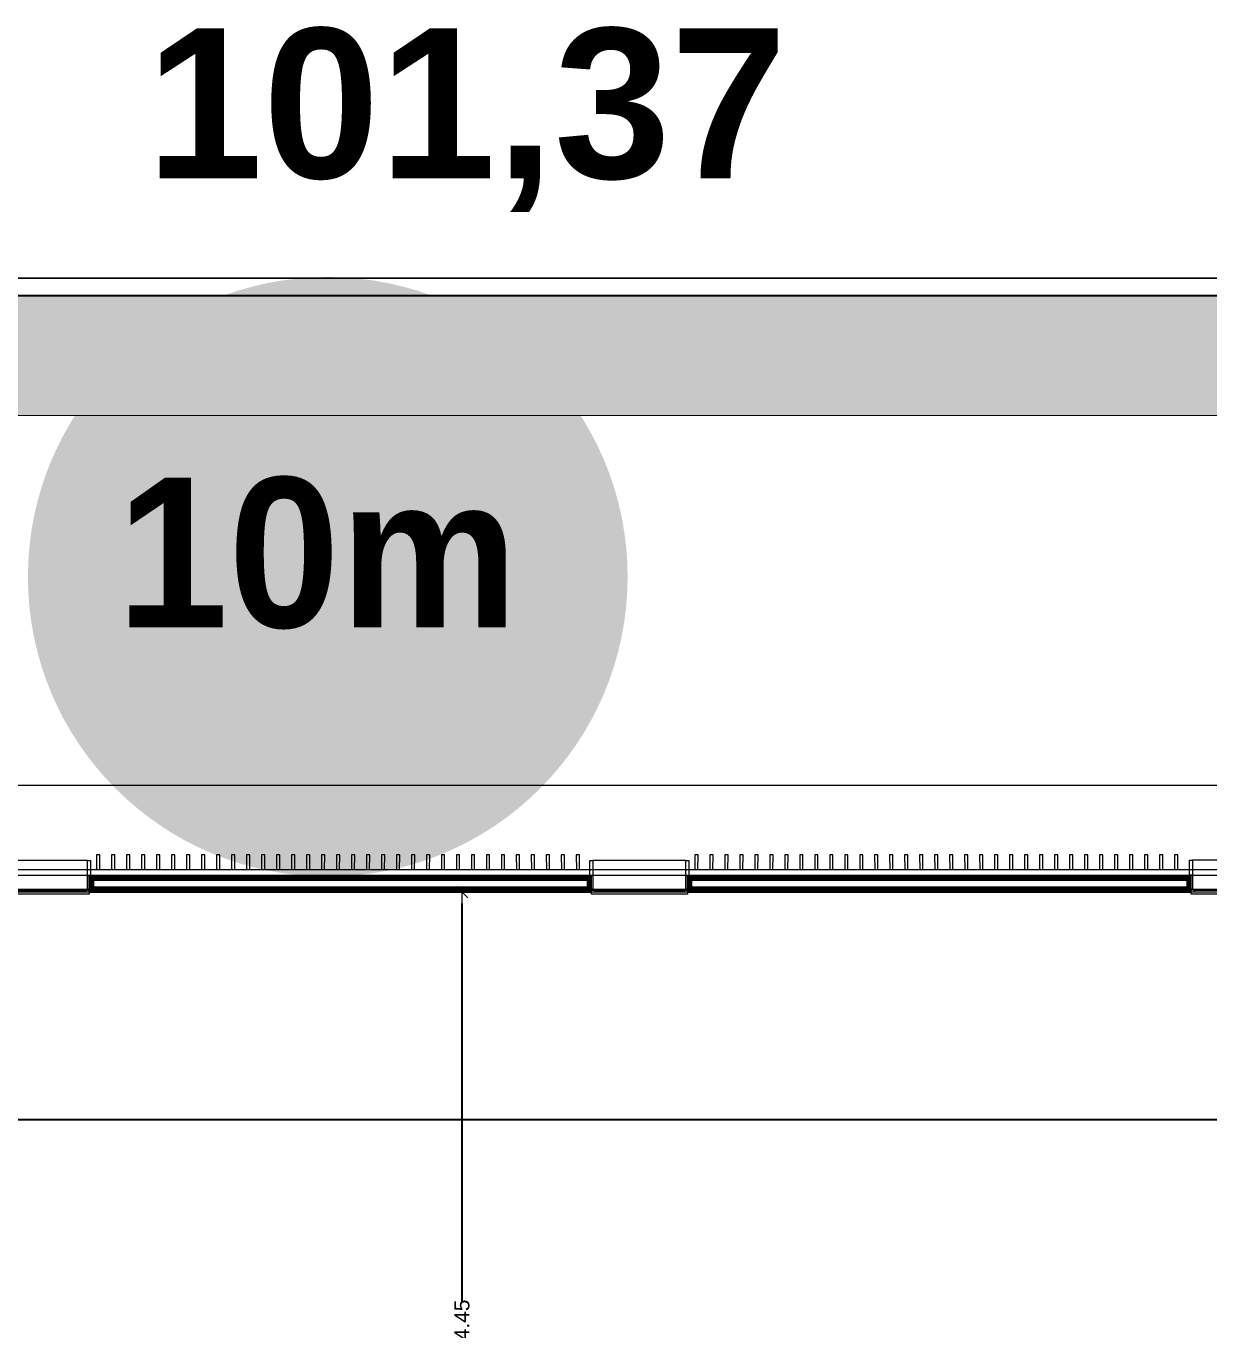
# Model space of a CAD drawing. Header units: millimetres. Extents: x -284281 to 1648660, y -821378 to -151356.
# Drawn here: x -230042 to -210319, y -180983 to -159236 of the extents above; entities that cross this region are included whole.
import ezdxf

# ---------------------------------------------------------------- set-up
doc = ezdxf.new("R2010")
doc.units = ezdxf.units.MM
doc.header["$MEASUREMENT"] = 0
doc.set_wipeout_variables(frame=1)
doc.linetypes.add('Traits', pattern=[282.222223, 141.111112, -141.111112])
doc.linetypes.add('Wipeout_Contour', pattern=[1000, 0, -1000])
doc.layers.get('Defpoints').update_dxf_attribs({"color": 250})
for name, color, linetype in [('Cotations - 1_100', 7, 'Continuous'), ('Divers - Dessin général', 7, 'Continuous'), ('Fenêtres ARCHICAD', 7, 'Continuous'), ('Hachure', 7, 'Continuous'), ('Nouveau_0', 7, 'Continuous'), ('Sols_ Dalles', 7, 'Continuous'), ('TopoAlt', 7, 'Continuous')]:
    doc.layers.add(name, color=color, linetype=linetype)
doc.styles.add('STYLE_GENERE_2', font='arial.ttf')
doc.styles.add('STYLE_GENERE_3', font='arialbd.ttf')
doc.styles.add('STYLE_GENERE_4', font='AGENCYB.TTF')
doc.dimstyles.new('STYLE_GENERE__1', dxfattribs={"dimtxt": 250, "dimasz": 190, "dimexe": 0.18, "dimexo": 0.0625, "dimgap": 0, "dimtad": 1, "dimtih": 1, "dimtoh": 1, "dimlfac": 0.001, "dimzin": 0, "dimdsep": 46, "dimtxsty": 'STYLE_GENERE_2', "dimblk": 'ARROWHEAD_6', "dimblk1": 'ARROWHEAD_6', "dimblk2": 'ARROWHEAD_6', "dimcen": 0.09, "dimse1": 1, "dimse2": 1, "dimclrd": 7, "dimclre": 7, "dimclrt": 7, "dimazin": 0, "dimtfac": 1, "dimtdec": 4, "dimtmove": 0, "dimatfit": 3, "dimfxl": 1, "dimtolj": 1, "dimtzin": 0, "dimarcsym": 0})
doc.dimstyles.new('STYLE_GENERE__2', dxfattribs={"dimtxt": 250, "dimasz": 190, "dimexe": 0.18, "dimexo": 0.0625, "dimgap": 0, "dimtad": 1, "dimlfac": 0.001, "dimzin": 0, "dimdsep": 46, "dimtxsty": 'STYLE_GENERE_2', "dimblk": 'ARROWHEAD_6', "dimblk1": 'ARROWHEAD_6', "dimblk2": 'ARROWHEAD_6', "dimcen": 0.09, "dimse1": 1, "dimse2": 1, "dimclrd": 7, "dimclre": 7, "dimclrt": 7, "dimazin": 0, "dimtfac": 1, "dimtdec": 4, "dimtmove": 0, "dimatfit": 3, "dimfxl": 1, "dimtolj": 1, "dimtzin": 0, "dimarcsym": 0})
pattern_1 = [(45, (0, 175), (-55.68466, 55.68466), [0, -52.5, 0, -78.75]), (110, (175, 175), (74.000794, 26.934086), [0, -38.5, 0, -66.5])]
pattern_2 = [(45, (0, 0), (-7.0710678, 7.0710678), [])]

# ---------------------------------------------------------------- blocks, each defined once
blk = doc.blocks.new('Dalle_15_1', base_point=(153176, -163719))
at = {"linetype": 'Continuous', "lineweight": 0, "true_color": 0x90b349}
blk.add_hatch(color=55, dxfattribs=at).paths.add_polyline_path([(153176, -163719), (153156, -271725), (155117, -271706), (155135, -165720), (251905, -165737), (251887, -265587), (253887, -265588), (253906, -163738)])
at = {"color": 7, "linetype": 'Continuous', "lineweight": 5, "flags": 128}
blk.add_lwpolyline([(153176, -163719), (153156, -271725), (155117, -271706), (155135, -165720), (251905, -165737), (251887, -265587), (253887, -265588), (253906, -163738)], close=True, dxfattribs=at)
blk = doc.blocks.new('Fenêtre 25')
at = {"layer": 'Fenêtres ARCHICAD', "color": 7, "linetype": 'Continuous', "lineweight": 5}
for p, q in [((-800, 0), (-800, 33)), ((-800, 33), (800, 33)), ((800, 33), (800, 0)), ((-800, -30), (800, -30)), ((-800, -280), (-800, -50)), ((-800, -50), (-775, -50)), ((-800, -195), (-800, -265)), ((-800, -195), (-800, -265)), ((-800, -195), (-800, -265)), ((-800, -195), (-800, -265)), ((-775, -50), (-775, -280)), ((775, -280), (775, -50)), ((775, -50), (800, -50)), ((800, -50), (800, -280)), ((800, -195), (800, -265)), ((800, -195), (800, -265)), ((800, -195), (800, -265)), ((800, -195), (800, -265)), ((-825, -530), (-825, -280)), ((-825, -280), (-775, -280)), ((-825, -280), (-800, -280)), ((-825, -280), (-800, -280)), ((-800, -265), (-800, -280)), ((-800, -265), (-800, -280)), ((-775, -280), (-800, -280)), ((-775, -280), (-775, -530)), ((800, -280), (775, -280)), ((775, -280), (825, -280)), ((775, -530), (775, -280)), ((800, -265), (800, -280)), ((800, -265), (800, -280)), ((800, -280), (825, -280)), ((800, -280), (825, -280)), ((825, -280), (825, -530)), ((-775, -530), (-825, -530)), ((-775, -530), (775, -530)), ((825, -530), (775, -530))]:
    blk.add_line(p, q, dxfattribs=at)
at = {"layer": 'Fenêtres ARCHICAD', "color": 7, "linetype": 'Traits', "lineweight": 5}
blk.add_line((-800, 0), (800, 0), dxfattribs=at)
at = {"color": 254, "linetype": 'Wipeout_Contour', "lineweight": 0, "ltscale": 3003.33026}
blk.add_wipeout([(-750, 0), (-750, -50), (750, -50), (750, 0)], dxfattribs=at).dxf.layer = 'Fenêtres ARCHICAD'
at = {"layer": 'Fenêtres ARCHICAD', "color": 7, "linetype": 'Continuous', "lineweight": 5}
for p, q in [((-800, 0), (-750, 0)), ((-800, 0), (-800, -15)), ((-800, 0), (-800, -15)), ((-750, 0), (-750, -50)), ((-750, 0), (750, 0)), ((750, -50), (750, 0)), ((750, 0), (800, 0)), ((800, 0), (800, -15)), ((800, 0), (800, -15)), ((-800, -15), (-800, -50)), ((-800, -15), (-800, -50)), ((-750, -50), (-800, -50)), ((-800, -50), (-800, -85)), ((-800, -50), (-800, -85)), ((-800, -85), (-800, -195)), ((-800, -85), (-800, -195)), ((-800, -85), (-800, -195)), ((-800, -85), (-800, -195)), ((-750, -25), (750, -25)), ((750, -50), (-750, -50)), ((800, -50), (750, -50)), ((800, -15), (800, -50)), ((800, -15), (800, -50)), ((800, -50), (800, -85)), ((800, -50), (800, -85)), ((800, -85), (800, -195)), ((800, -85), (800, -195)), ((800, -85), (800, -195)), ((800, -85), (800, -195))]:
    blk.add_line(p, q, dxfattribs=at)
blk = doc.blocks.new('Mur_1_1', base_point=(162861, -173411))
at = {"color": 254, "linetype": 'Wipeout_Contour', "lineweight": 0, "ltscale": 1062911.19601366}
blk.add_wipeout([(197139, -173404), (197139, -173419), (205514, -173418), (205514, -173403)], dxfattribs=at)
at = {"color": 254, "linetype": 'Wipeout_Contour', "lineweight": 0, "ltscale": 1093482.542551744}
blk.add_wipeout([(207114, -173402), (207114, -173417), (215514, -173416), (215514, -173401)], dxfattribs=at)
at = {"linetype": 'Continuous', "lineweight": 5, "true_color": 0x5f5f5f}
h = blk.add_hatch(dxfattribs=at)
h.set_pattern_fill('ENDUIT_0001', color=251, style=0, pattern_type=2)
h.set_pattern_definition(pattern_1)
h.paths.add_polyline_path([(197139, -173404), (197139, -173419), (205514, -173418), (205514, -173403)])
h = blk.add_hatch(dxfattribs=at)
h.set_pattern_fill('ENDUIT_0001', color=251, style=0, pattern_type=2)
h.set_pattern_definition(pattern_1)
h.paths.add_polyline_path([(207114, -173402), (207114, -173417), (215514, -173416), (215514, -173401)])
at = {"color": 254, "linetype": 'Wipeout_Contour', "lineweight": 0, "ltscale": 1063021.257097758}
blk.add_wipeout([(197139, -173419), (197209, -173489), (205444, -173488), (205514, -173418)], dxfattribs=at)
at = {"color": 254, "linetype": 'Wipeout_Contour', "lineweight": 0, "ltscale": 1093589.574565493}
blk.add_wipeout([(207114, -173417), (207184, -173487), (215444, -173486), (215514, -173416)], dxfattribs=at)
at = {"linetype": 'Continuous', "lineweight": 5, "true_color": 0x5f5f5f}
h = blk.add_hatch(dxfattribs=at)
h.set_pattern_fill('BRIQUES_TERRE_CUITE__INT_97', color=251, style=0, pattern_type=2)
h.set_pattern_definition(pattern_2)
h.paths.add_polyline_path([(197139, -173419), (197209, -173489), (205444, -173488), (205514, -173418)])
h = blk.add_hatch(dxfattribs=at)
h.set_pattern_fill('BRIQUES_TERRE_CUITE__INT_97', color=251, style=0, pattern_type=2)
h.set_pattern_definition(pattern_2)
h.paths.add_polyline_path([(207114, -173417), (207184, -173487), (215444, -173486), (215514, -173416)])
at = {"color": 254, "linetype": 'Wipeout_Contour', "lineweight": 0, "ltscale": 1063255.415114869}
blk.add_wipeout([(197209, -173489), (197209, -173599), (205444, -173598), (205444, -173488)], dxfattribs=at)
at = {"color": 254, "linetype": 'Wipeout_Contour', "lineweight": 0, "ltscale": 1093817.236168705}
blk.add_wipeout([(207184, -173487), (207184, -173597), (215444, -173596), (215444, -173486)], dxfattribs=at)
at = {"color": 254, "linetype": 'Wipeout_Contour', "lineweight": 0, "ltscale": 1063603.489862173}
blk.add_wipeout([(205514, -173668), (197139, -173669), (197139, -173684), (205514, -173683)], dxfattribs=at)
at = {"color": 254, "linetype": 'Wipeout_Contour', "lineweight": 0, "ltscale": 1094155.492555853}
blk.add_wipeout([(215514, -173666), (207114, -173667), (207114, -173682), (215514, -173681)], dxfattribs=at)
at = {"linetype": 'Continuous', "lineweight": 5, "true_color": 0x5f5f5f}
h = blk.add_hatch(dxfattribs=at)
h.set_pattern_fill('ENDUIT_0001', color=251, style=0, pattern_type=2)
h.set_pattern_definition(pattern_1)
h.paths.add_polyline_path([(205514, -173668), (197139, -173669), (197139, -173684), (205514, -173683)])
h = blk.add_hatch(dxfattribs=at)
h.set_pattern_fill('ENDUIT_0001', color=251, style=0, pattern_type=2)
h.set_pattern_definition(pattern_1)
h.paths.add_polyline_path([(215514, -173666), (207114, -173667), (207114, -173682), (215514, -173681)])
at = {"color": 254, "linetype": 'Wipeout_Contour', "lineweight": 0, "ltscale": 1063492.427078148}
blk.add_wipeout([(205514, -173598), (197139, -173599), (197139, -173669), (205514, -173668)], dxfattribs=at)
at = {"color": 254, "linetype": 'Wipeout_Contour', "lineweight": 0, "ltscale": 1094047.53148523}
blk.add_wipeout([(215514, -173596), (207114, -173597), (207114, -173667), (215514, -173666)], dxfattribs=at)
at = {"linetype": 'Continuous', "lineweight": 5, "true_color": 0x5f5f5f}
h = blk.add_hatch(dxfattribs=at)
h.set_pattern_fill('BRIQUES_TERRE_CUITE__INT_97', color=251, style=0, pattern_type=2)
h.set_pattern_definition(pattern_2)
h.paths.add_polyline_path([(205514, -173598), (197139, -173599), (197139, -173669), (205514, -173668)])
h = blk.add_hatch(dxfattribs=at)
h.set_pattern_fill('BRIQUES_TERRE_CUITE__INT_97', color=251, style=0, pattern_type=2)
h.set_pattern_definition(pattern_2)
h.paths.add_polyline_path([(215514, -173596), (207114, -173597), (207114, -173667), (215514, -173666)])
at = {"color": 254, "linetype": 'Wipeout_Contour', "lineweight": 0, "ltscale": 1050631.983273027}
blk.add_wipeout([(197209, -173489), (197139, -173419), (197139, -173599), (197209, -173599)], dxfattribs=at)
at = {"color": 254, "linetype": 'Wipeout_Contour', "lineweight": 0, "ltscale": 1075789.783057983}
blk.add_wipeout([(205444, -173488), (205444, -173598), (205514, -173598), (205514, -173418)], dxfattribs=at)
at = {"color": 254, "linetype": 'Wipeout_Contour', "lineweight": 0, "ltscale": 1080901.178041523}
blk.add_wipeout([(207184, -173487), (207114, -173417), (207114, -173597), (207184, -173597)], dxfattribs=at)
at = {"color": 254, "linetype": 'Wipeout_Contour', "lineweight": 0, "ltscale": 1106646.625288181}
blk.add_wipeout([(215444, -173486), (215444, -173596), (215514, -173596), (215514, -173416)], dxfattribs=at)
at = {"linetype": 'Continuous', "lineweight": 5, "true_color": 0x5f5f5f}
h = blk.add_hatch(dxfattribs=at)
h.set_pattern_fill('BRIQUES_TERRE_CUITE__INT_97', color=251, style=0, pattern_type=2)
h.set_pattern_definition(pattern_2)
h.paths.add_polyline_path([(197209, -173489), (197139, -173419), (197139, -173599), (197209, -173599)])
h = blk.add_hatch(dxfattribs=at)
h.set_pattern_fill('BRIQUES_TERRE_CUITE__INT_97', color=251, style=0, pattern_type=2)
h.set_pattern_definition(pattern_2)
h.paths.add_polyline_path([(205444, -173488), (205444, -173598), (205514, -173598), (205514, -173418)])
h = blk.add_hatch(dxfattribs=at)
h.set_pattern_fill('BRIQUES_TERRE_CUITE__INT_97', color=251, style=0, pattern_type=2)
h.set_pattern_definition(pattern_2)
h.paths.add_polyline_path([(207184, -173487), (207114, -173417), (207114, -173597), (207184, -173597)])
h = blk.add_hatch(dxfattribs=at)
h.set_pattern_fill('BRIQUES_TERRE_CUITE__INT_97', color=251, style=0, pattern_type=2)
h.set_pattern_definition(pattern_2)
h.paths.add_polyline_path([(215444, -173486), (215444, -173596), (215514, -173596), (215514, -173416)])
at = {"color": 7, "linetype": 'Continuous', "lineweight": 5}
for p, q in [((197164, -173404), (197139, -173404)), ((197139, -173419), (197139, -173404)), ((205514, -173418), (197139, -173419)), ((197139, -173489), (197139, -173419)), ((197139, -173489), (197139, -173419)), ((197139, -173599), (197139, -173489)), ((197139, -173599), (197139, -173489)), ((205444, -173488), (197209, -173489)), ((197209, -173489), (197209, -173599)), ((205444, -173488), (205444, -173598)), ((205514, -173403), (205489, -173403)), ((205514, -173418), (205514, -173403)), ((205514, -173488), (205514, -173418)), ((205514, -173488), (205514, -173418)), ((205514, -173598), (205514, -173488)), ((205514, -173598), (205514, -173488)), ((207139, -173402), (207114, -173402)), ((207114, -173417), (207114, -173402)), ((215514, -173416), (207114, -173417)), ((207114, -173487), (207114, -173417)), ((207114, -173487), (207114, -173417)), ((207114, -173597), (207114, -173487)), ((207114, -173597), (207114, -173487)), ((215444, -173486), (207184, -173487)), ((207184, -173487), (207184, -173597)), ((215444, -173486), (215444, -173596)), ((215514, -173401), (215489, -173401)), ((215514, -173416), (215514, -173401)), ((215514, -173486), (215514, -173416)), ((215514, -173486), (215514, -173416)), ((215514, -173596), (215514, -173486)), ((215514, -173596), (215514, -173486)), ((197139, -173634), (197139, -173599)), ((197139, -173669), (197139, -173634)), ((197139, -173669), (205514, -173668)), ((197139, -173684), (197139, -173669)), ((205444, -173598), (197209, -173599)), ((205514, -173633), (205514, -173598)), ((205514, -173668), (205514, -173633)), ((205514, -173683), (205514, -173668)), ((207114, -173632), (207114, -173597)), ((207114, -173667), (207114, -173632)), ((207114, -173667), (215514, -173666)), ((207114, -173682), (207114, -173667)), ((215444, -173596), (207184, -173597)), ((215514, -173631), (215514, -173596)), ((215514, -173666), (215514, -173631)), ((215514, -173681), (215514, -173666))]:
    blk.add_line(p, q, dxfattribs=at)
at = {"color": 7, "linetype": 'Continuous', "lineweight": 5, "flags": 128}
for points in [[(205514, -173403), (197139, -173404)], [(215514, -173401), (207114, -173402)], [(197139, -173684), (205514, -173683)], [(207114, -173682), (215514, -173681)]]:
    blk.add_lwpolyline(points, dxfattribs=at)
at = {"layer": 'Fenêtres ARCHICAD', "color": 7, "linetype": 'Continuous', "lineweight": 5, "zscale": 1000, "rotation": 180.0105654490006}
for p in [(196339, -173684), (206314, -173683), (216314, -173681)]:
    blk.add_blockref('Fenêtre 25', p, dxfattribs=at)
blk = doc.blocks.new('Mur_53_1', base_point=(152836, -163438))
at = {"layer": 'TopoAlt', "color": 211, "linetype": 'Continuous', "lineweight": 5, "true_color": 0xfe55ff, "flags": 128}
for points in [[(254206, -163438), (153136, -163438)], [(153136, -163738), (253906, -163738)]]:
    blk.add_lwpolyline(points, dxfattribs=at)
blk = doc.blocks.new('Tôle profilée 25')
at = {"color": 7, "linetype": 'Continuous', "lineweight": 5}
for p, q in [((0, 8347.3), (0, 8176.5)), ((-250, 8177.5), (-250, 8150)), ((0, 8176.5), (-250, 8177.5)), ((-250, 8150), (-250, 8122.5)), ((-250, 8122.5), (0, 8123.5)), ((0, 8123.5), (0, 7926.5)), ((-250, 7927.5), (-250, 7900)), ((0, 7926.5), (-250, 7927.5)), ((-250, 7900), (-250, 7872.5)), ((-250, 7872.5), (0, 7873.5)), ((0, 7873.5), (0, 7676.5)), ((-250, 7677.5), (-250, 7650)), ((0, 7676.5), (-250, 7677.5)), ((-250, 7650), (-250, 7622.5)), ((-250, 7622.5), (0, 7623.5)), ((0, 7623.5), (0, 7426.5)), ((-250, 7427.5), (-250, 7400)), ((0, 7426.5), (-250, 7427.5)), ((-250, 7400), (-250, 7372.5)), ((-250, 7372.5), (0, 7373.5)), ((-250, 7177.5), (-250, 7150)), ((0, 7176.5), (-250, 7177.5)), ((0, 7373.5), (0, 7176.5)), ((-250, 7150), (-250, 7122.5)), ((-250, 7122.5), (0, 7123.5)), ((0, 7123.5), (0, 6926.5)), ((-250, 6927.5), (-250, 6900)), ((0, 6926.5), (-250, 6927.5)), ((-250, 6900), (-250, 6872.5)), ((-250, 6872.5), (0, 6873.5)), ((0, 6873.5), (0, 6676.5)), ((-250, 6677.5), (-250, 6650)), ((0, 6676.5), (-250, 6677.5)), ((-250, 6650), (-250, 6622.5)), ((-250, 6622.5), (0, 6623.5)), ((0, 6623.5), (0, 6426.5)), ((-250, 6427.5), (-250, 6400)), ((0, 6426.5), (-250, 6427.5)), ((-250, 6400), (-250, 6372.5)), ((-250, 6372.5), (0, 6373.5)), ((0, 6373.5), (0, 6176.5)), ((-250, 6177.5), (-250, 6150)), ((0, 6176.5), (-250, 6177.5)), ((-250, 6150), (-250, 6122.5)), ((-250, 6122.5), (0, 6123.5)), ((0, 6123.5), (0, 5926.5)), ((-250, 5927.5), (-250, 5900)), ((0, 5926.5), (-250, 5927.5)), ((-250, 5900), (-250, 5872.5)), ((-250, 5872.5), (0, 5873.5)), ((0, 5873.5), (0, 5676.5)), ((-250, 5677.5), (-250, 5650)), ((0, 5676.5), (-250, 5677.5)), ((-250, 5650), (-250, 5622.5)), ((-250, 5622.5), (0, 5623.5)), ((0, 5623.5), (0, 5426.5)), ((-250, 5427.5), (-250, 5400)), ((0, 5426.5), (-250, 5427.5)), ((-250, 5400), (-250, 5372.5)), ((-250, 5372.5), (0, 5373.5)), ((0, 5373.5), (0, 5176.5)), ((-250, 5177.5), (-250, 5150)), ((0, 5176.5), (-250, 5177.5)), ((-250, 5150), (-250, 5122.5)), ((-250, 5122.5), (0, 5123.5)), ((0, 5123.5), (0, 4926.5)), ((-250, 4927.5), (-250, 4900)), ((0, 4926.5), (-250, 4927.5)), ((-250, 4900), (-250, 4872.5)), ((-250, 4872.5), (0, 4873.5)), ((0, 4873.5), (0, 4676.5)), ((-250, 4677.5), (-250, 4650)), ((0, 4676.5), (-250, 4677.5)), ((-250, 4650), (-250, 4622.5)), ((-250, 4622.5), (0, 4623.5)), ((0, 4623.5), (0, 4426.5)), ((-250, 4427.5), (-250, 4400)), ((0, 4426.5), (-250, 4427.5)), ((-250, 4400), (-250, 4372.5)), ((-250, 4372.5), (0, 4373.5)), ((0, 4373.5), (0, 4176.5)), ((-250, 4177.5), (-250, 4150)), ((0, 4176.5), (-250, 4177.5)), ((-250, 4150), (-250, 4122.5)), ((-250, 4122.5), (0, 4123.5)), ((-250, 3927.5), (-250, 3900)), ((0, 3926.5), (-250, 3927.5)), ((0, 4123.5), (0, 3926.5)), ((-250, 3900), (-250, 3872.5)), ((-250, 3872.5), (0, 3873.5)), ((0, 3873.5), (0, 3676.5)), ((-250, 3677.5), (-250, 3650)), ((0, 3676.5), (-250, 3677.5)), ((-250, 3650), (-250, 3622.5)), ((-250, 3622.5), (0, 3623.5)), ((0, 3623.5), (0, 3426.5)), ((-250, 3427.5), (-250, 3400)), ((0, 3426.5), (-250, 3427.5)), ((-250, 3400), (-250, 3372.5)), ((-250, 3372.5), (0, 3373.5)), ((0, 3373.5), (0, 3176.5)), ((-250, 3177.5), (-250, 3150)), ((0, 3176.5), (-250, 3177.5)), ((-250, 3150), (-250, 3122.5)), ((-250, 3122.5), (0, 3123.5)), ((0, 3123.5), (0, 2926.5)), ((-250, 2927.5), (-250, 2900)), ((0, 2926.5), (-250, 2927.5)), ((-250, 2900), (-250, 2872.5)), ((-250, 2872.5), (0, 2873.5)), ((0, 2873.5), (0, 2676.5)), ((-250, 2677.5), (-250, 2650)), ((0, 2676.5), (-250, 2677.5)), ((-250, 2650), (-250, 2622.5)), ((-250, 2622.5), (0, 2623.5)), ((0, 2623.5), (0, 2426.5)), ((-250, 2427.5), (-250, 2400)), ((0, 2426.5), (-250, 2427.5)), ((-250, 2400), (-250, 2372.5)), ((-250, 2372.5), (0, 2373.5)), ((-250, 2177.5), (-250, 2150)), ((0, 2176.5), (-250, 2177.5)), ((0, 2373.5), (0, 2176.5)), ((-250, 2150), (-250, 2122.5)), ((-250, 2122.5), (0, 2123.5)), ((0, 2123.5), (0, 1926.5)), ((-250, 1927.5), (-250, 1900)), ((0, 1926.5), (-250, 1927.5)), ((-250, 1900), (-250, 1872.5)), ((-250, 1872.5), (0, 1873.5)), ((0, 1873.5), (0, 1676.5)), ((-250, 1677.5), (-250, 1650)), ((0, 1676.5), (-250, 1677.5)), ((-250, 1650), (-250, 1622.5)), ((-250, 1622.5), (0, 1623.5)), ((0, 1623.5), (0, 1426.5)), ((-250, 1427.5), (-250, 1400)), ((0, 1426.5), (-250, 1427.5)), ((-250, 1400), (-250, 1372.5)), ((-250, 1372.5), (0, 1373.5)), ((0, 1373.5), (0, 1176.5)), ((-250, 1177.5), (-250, 1150)), ((0, 1176.5), (-250, 1177.5)), ((-250, 1150), (-250, 1122.5)), ((-250, 1122.5), (0, 1123.5)), ((0, 1123.5), (0, 926.5)), ((-250, 927.5), (-250, 900)), ((0, 926.5), (-250, 927.5)), ((-250, 900), (-250, 872.5)), ((-250, 872.5), (0, 873.5)), ((0, 873.5), (0, 676.5)), ((-250, 677.5), (-250, 650)), ((0, 676.5), (-250, 677.5)), ((-250, 650), (-250, 622.5)), ((-250, 622.5), (0, 623.5)), ((0, 623.5), (0, 426.5)), ((-250, 427.5), (-250, 400)), ((0, 426.5), (-250, 427.5)), ((-250, 400), (-250, 372.5)), ((-250, 372.5), (0, 373.5)), ((0, 373.5), (0, 176.5)), ((-250, 177.5), (-250, 150)), ((0, 176.5), (-250, 177.5)), ((-250, 150), (-250, 122.5)), ((-250, 122.5), (0, 123.5)), ((0, 123.5), (0, 0))]:
    blk.add_line(p, q, dxfattribs=at)
blk = doc.blocks.new('ARROWHEAD_6')
at = {"color": 0, "linetype": 'Continuous', "lineweight": 0}
for p, q in [((0, 0), (-1, 0)), ((-0.5, -0.5), (0.5, 0.5))]:
    blk.add_line(p, q, dxfattribs=at)
blk = doc.blocks.new('*D1212')
at = {"layer": 'Cotations - 1_100', "color": 7, "linetype": 'Continuous', "lineweight": -2, "transparency": 16777216}
blk.add_line((-262799, -177471), (-207394, -177471), dxfattribs=at)
at = {"layer": 'Defpoints', "color": 0, "linetype": 'Continuous', "transparency": 16777216}
for p in [(-207204, -177471), (-262989, -180911), (-207204, -180905)]:
    blk.add_point(p, dxfattribs=at)
at = {"layer": 'Cotations - 1_100', "color": 7, "linetype": 'Continuous', "lineweight": -2, "transparency": 16777216, "xscale": 190, "yscale": 190, "zscale": 190, "rotation": 180}
blk.add_blockref('ARROWHEAD_6', (-262989, -177471), dxfattribs=at)
at = {"layer": 'Cotations - 1_100', "color": 7, "linetype": 'Continuous', "lineweight": -2, "transparency": 16777216, "xscale": 190, "yscale": 190, "zscale": 190}
blk.add_blockref('ARROWHEAD_6', (-207204, -177471), dxfattribs=at)
at = {"layer": 'Cotations - 1_100', "color": 7, "linetype": 'Continuous', "lineweight": 5, "transparency": 16777216, "insert": (-235436, -177343), "char_height": 250, "attachment_point": 5, "style": 'STYLE_GENERE_2'}
blk.add_mtext('\\A1;55.78', dxfattribs=at)
blk = doc.blocks.new('*D1301')
at = {"layer": 'Cotations - 1_100', "color": 7, "linetype": 'Continuous', "lineweight": -2, "transparency": 16777216}
for p, q in [((-222774, -173873), (-222774, -180503)), ((-222774, -187941), (-222774, -181325))]:
    blk.add_line(p, q, dxfattribs=at)
at = {"layer": 'Defpoints', "color": 0, "linetype": 'Continuous', "transparency": 16777216}
for p in [(-222774, -173683), (-220615, -173683), (-224179, -188131)]:
    blk.add_point(p, dxfattribs=at)
at = {"layer": 'Cotations - 1_100', "color": 7, "linetype": 'Continuous', "lineweight": -2, "transparency": 16777216, "xscale": 190, "yscale": 190, "zscale": 190}
for p, rotation in [((-222774, -173683), 90), ((-222774, -188131), 270)]:
    blk.add_blockref('ARROWHEAD_6', p, dxfattribs=dict(at, rotation=rotation))
at = {"layer": 'Cotations - 1_100', "color": 7, "linetype": 'Continuous', "lineweight": 5, "transparency": 16777216, "insert": (-222774, -180914), "char_height": 250, "attachment_point": 5, "rotation": 90, "style": 'STYLE_GENERE_2'}
blk.add_mtext('\\A1;14.45', dxfattribs=at)

msp = doc.modelspace()

# ---------------------------------------------------------------- linework, layer by layer
at = {"color": 9, "linetype": 'Continuous', "lineweight": 5}
msp.add_lwpolyline([(-276945.65025, -275935.04226), (-284280.88961, -275935.04226), (-284280.88961, -295062.57111), (-156908.51063, -293826.86817), (-156908.51063, -270902.73426), (-157366.28318, -270902.73426), (-171915.7319, -271040.57524), (-171915.7319, -163437.63526), (-272966.2927, -163437.63526), (-272966.2927, -271040.57524), (-272973.13194, -271040.57524), (-272972.94884, -272000.51928), (-272946.18611, -272000.51417, -0.4094273642)], format="xyb", close=True, dxfattribs=at)
at = {"color": 7, "linetype": 'Continuous', "lineweight": 5}
msp.add_lwpolyline([(-272993.59542, -163719.4882), (-273013.03397, -271660.98042), (-271013.03401, -271661.34059), (-270993.95562, -165719.84833), (-174224.06959, -165737.27506), (-174241.97478, -265587.29374), (-172241.97481, -265587.6539), (-172223.70945, -163737.63526)], close=True, dxfattribs=at)
at = {"layer": 'Sols_ Dalles', "color": 250, "linetype": 'Continuous', "lineweight": 5, "true_color": 0x1f1f1f}
for points in [[(-181095.89228, -253324.45234), (-181095.89228, -171904.45116), (-265218.49249, -171904.45116), (-265218.49249, -229924.45116), (-265218.49249, -260719.45234)], [(-263861.24443, -259319.45234), (-263861.24443, -231324.45116), (-263861.24443, -173304.45116), (-182495.89228, -173304.45116), (-182495.89228, -253324.45234)]]:
    msp.add_lwpolyline(points, dxfattribs=at)
at = {"layer": 'TopoAlt', "color": 211, "linetype": 'Continuous', "lineweight": 5, "true_color": 0xfe55ff}
for points in [[(-171923.65542, -163437.63526), (-272993.65591, -163437.63526)], [(-272993.59869, -163737.63526), (-172223.70945, -163737.63526)]]:
    msp.add_lwpolyline(points, dxfattribs=at)

# ---------------------------------------------------------------- block references
at = {"color": 7, "linetype": 'Continuous', "lineweight": 5}
msp.add_blockref('Dalle_15_1', (-272953.58495, -163719.4954), dxfattribs=at)
at = {"layer": 'TopoAlt', "color": 211, "lineweight": 5, "true_color": 0xfe55ff}
msp.add_blockref('Mur_53_1', (-273293.65591, -163437.63526), dxfattribs=at)

# ---------------------------------------------------------------- texts
at = {"layer": 'Cotations - 1_100', "color": 14, "linetype": 'Continuous', "lineweight": 5, "true_color": 0x990000, "insert": (-228034.58879, -159272.88392), "char_height": 2500, "attachment_point": 1, "rotation": 359.999999798, "style": 'STYLE_GENERE_3'}
msp.add_mtext('\\A1;{\\pql;\\fArial|b1|i0|c0|p38;101,37}', dxfattribs=at)
at = {"layer": 'Hachure', "color": 14, "linetype": 'Continuous', "lineweight": 5, "true_color": 0xa40f02, "insert": (-225183.26348, -168034.00907), "char_height": 2500, "attachment_point": 5, "style": 'STYLE_GENERE_4'}
msp.add_mtext('\\A1;{\\pqc;\\fAgency FB|b1|i0|c0|p34;10\\fAgency FB|b1|i0|c0|p34;m}', dxfattribs=at)

# ---------------------------------------------------------------- dimensions: what is measured, and where the dimension line sits
at = {"layer": 'Cotations - 1_100', "color": 7, "linetype": 'Continuous', "lineweight": 5}
dim = msp.add_linear_dim(base=(-207203.78973, -177470.56191), p1=(-262988.65028, -180910.54685), p2=(-207203.78973, -180905.40343), dimstyle='STYLE_GENERE__1', dxfattribs=at)
dim.commit()
dim.dimension.update_dxf_attribs({"geometry": '*D1212', "text_midpoint": (-235436.22005, -177470.56191), "dimtype": 160})

# ---------------------------------------------------------------- next in the draw order: block references
at = {"color": 7, "lineweight": 5}
msp.add_blockref('Mur_1_1', (-263268.65028, -173410.57403), dxfattribs=at)

# ---------------------------------------------------------------- next in the draw order: hatches: boundary and pattern name
at = {"linetype": 'Continuous', "lineweight": 0, "true_color": 0xa7a7a7}
msp.add_hatch(color=253, dxfattribs=at).paths.add_polyline_path([(-230011.87312, -168421.50615, 1), (-220011.87312, -168421.50615, 1)])

# ---------------------------------------------------------------- next in the draw order: linework, layer by layer
at = {"layer": 'Divers - Dessin général', "color": 14, "linetype": 'Continuous', "lineweight": 5, "true_color": 0x990000}
msp.add_lwpolyline([(-171923.65542, -163437.63526), (-171943.03788, -271067.6377), (-273272.94367, -272027.63374), (-273290.3137, -197317.63509), (-273293.65591, -163437.63526)], close=True, dxfattribs=at)
at = {"layer": 'Nouveau_0', "color": 7, "linetype": 'Continuous', "lineweight": 5}
msp.add_lwpolyline([(-206903.29814, -173395.57011), (-206903.29814, -188395.57011), (-263253.29814, -188395.57011), (-263253.29814, -173395.57011)], close=True, dxfattribs=at)
at = {"layer": 'TopoAlt', "color": 7, "linetype": 'Continuous', "lineweight": 5, "flags": 128}
msp.add_lwpolyline([(-273293.65591, -163437.63526), (-273293.59869, -163737.63526), (-273272.96147, -271934.33653), (-272972.96147, -271934.27931), (-272993.59869, -163737.63526), (-172223.70945, -163737.63526), (-172242.98415, -270769.24799), (-172243.03818, -271069.25262), (-171943.03788, -271067.63769), (-171923.70945, -163737.63526), (-171923.65542, -163437.63526), (-172223.65543, -163437.63526), (-272993.65591, -163437.63526)], close=True, dxfattribs=at)

# ---------------------------------------------------------------- next in the draw order: block references
at = {"color": 7, "linetype": 'Continuous', "lineweight": 5, "zscale": 1000, "rotation": 270}
for p in [(-228990.18255, -173309.77727), (-219015.18272, -173309.77727)]:
    msp.add_blockref('Tôle profilée 25', p, dxfattribs=at)

# ---------------------------------------------------------------- next in the draw order: dimensions: what is measured, and where the dimension line sits
at = {"layer": 'Cotations - 1_100', "color": 7, "linetype": 'Continuous', "lineweight": 5}
dim = msp.add_linear_dim(base=(-222773.76792, -173682.70865), p1=(-224179.49195, -188130.57129), p2=(-220615.13106, -173682.70865), angle=90, dimstyle='STYLE_GENERE__2', dxfattribs=at)
dim.commit()
dim.dimension.update_dxf_attribs({"geometry": '*D1301', "text_midpoint": (-222773.76792, -180914.0675), "dimtype": 160, "text_rotation": 90})

doc.saveas('drawing.dxf')
